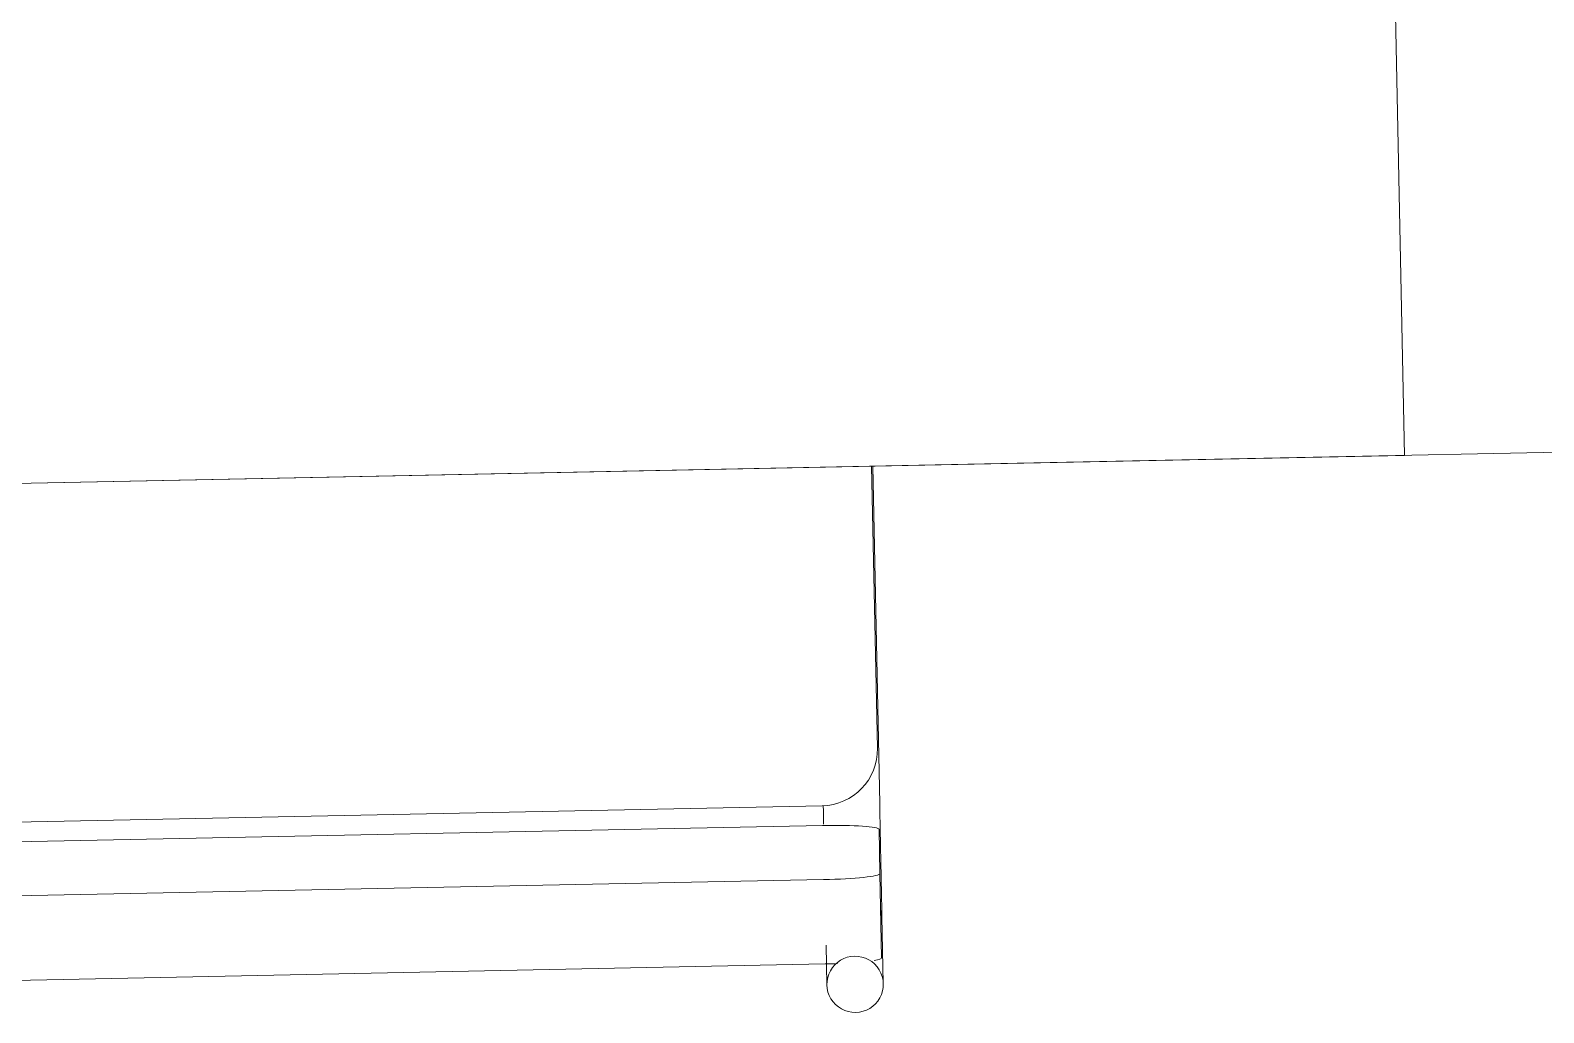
# Model space of a CAD drawing. Header units: metres. Extents: x -71 to 881, y -503 to 661.
# Drawn here: x 203.261 to 203.943, y -243.781 to -243.339 of the extents above; entities that cross this region are included whole.
import ezdxf

# ---------------------------------------------------------------- set-up
doc = ezdxf.new("R2010")
doc.units = ezdxf.units.M
doc.layers.add('07. Mobiliário', color=51, linetype='Continuous', lineweight=5)

msp = doc.modelspace()

# ---------------------------------------------------------------- linework, layer by layer
at = {"layer": '07. Mobiliário'}
for p, q in [((203.86785, -242.93069), (203.87999, -243.53057)), ((202.92692, -243.54985), (205.53905, -243.49701)), ((201.26786, -243.58341), (203.87999, -243.53057)), ((203.64271, -243.6624), (203.64014, -243.53542)), ((203.64375, -243.68739), (203.64067, -243.53541)), ((203.23691, -243.69601), (203.61783, -243.68831)), ((203.61801, -243.69717), (203.23709, -243.70488)), ((203.64385, -243.71879), (203.64345, -243.69887)), ((203.23758, -243.72922), (203.6185, -243.72152)), ((203.64462, -243.75674), (203.64385, -243.71879)), ((203.6444, -243.73536), (203.64451, -243.74101)), ((203.64539, -243.76837), (203.64478, -243.73818)), ((203.61963, -243.75098), (203.61999, -243.76888)), ((203.61927, -243.75947), (203.23835, -243.76717))]:
    msp.add_line(p, q, dxfattribs=at)
at = {"layer": '07. Mobiliário', "flags": 128}
for points in [[(203.61853, -243.69654), (203.61849, -243.69453), (203.61845, -243.69251), (203.61841, -243.69048), (203.61836, -243.68845)], [(203.64375, -243.68739), (203.64379, -243.68942), (203.64383, -243.69145), (203.64387, -243.69347), (203.64391, -243.69548), (203.64395, -243.69748), (203.64399, -243.69946), (203.64403, -243.70143), (203.64407, -243.70337), (203.64411, -243.70528), (203.64415, -243.70717), (203.64419, -243.70902), (203.64422, -243.71084), (203.64426, -243.71263), (203.64429, -243.71437), (203.64433, -243.71607), (203.64436, -243.71772), (203.64439, -243.71933), (203.64443, -243.72088), (203.64446, -243.72238), (203.64448, -243.72382), (203.64451, -243.72521), (203.64454, -243.72654), (203.64457, -243.7278), (203.64459, -243.729), (203.64461, -243.73013), (203.64463, -243.73119), (203.64465, -243.73218), (203.64467, -243.73311), (203.64469, -243.73395), (203.64471, -243.73473), (203.64472, -243.73543), (203.64473, -243.73605), (203.64474, -243.73659), (203.64475, -243.73706), (203.64476, -243.73744), (203.64477, -243.73775), (203.64477, -243.73797), (203.64477, -243.73811), (203.64478, -243.73818)]]:
    msp.add_lwpolyline(points, dxfattribs=at)
at = {"layer": '07. Mobiliário'}
msp.add_arc((203.61731, -243.66291), 0.0254, 271.15892, 1.15892, dxfattribs=at)
for centre, major_axis, ratio, start_param, end_param in [((203.61805, -243.69939), (-0.02539, -0.00051), 0.087156, 3.141593, 4.712389), ((203.61846, -243.71931), (0.02539, 0.00051), 0.087156, 4.712389, 6.283185), ((203.63269, -243.76863), (-0.0127, -0.00026), 0.996195, 4.712389, 7.853982), ((203.63269, -243.76863), (-0.0127, -0.00026), 0.996195, 1.570796, 4.712389), ((203.61922, -243.75725), (0.02539, 0.00051), 0.087156, 5.759587, 6.283185), ((203.61922, -243.75725), (0.02539, 0.00051), 0.087156, 4.712389, 4.928556)]:
    msp.add_ellipse(centre, major_axis=major_axis, ratio=ratio, start_param=start_param, end_param=end_param, dxfattribs=at)
msp.add_open_spline([(203.64454, -243.73597), (203.64455, -243.73606), (203.64466, -243.7366), (203.64482, -243.73808), (203.64477, -243.73947), (203.64463, -243.74038)], degree=3, knots=[-0.5555556, -0.5555556, -0.5555556, -0.5555556, -0.5486111, -0.5138889, -0.4444444, -0.4444444, -0.4444444, -0.4444444], dxfattribs=at)

doc.saveas('drawing.dxf')
